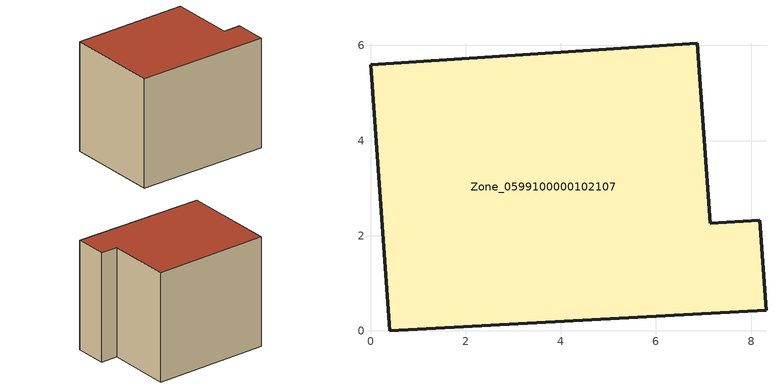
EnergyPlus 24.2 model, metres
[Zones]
Zone_0599100000102107
 floor ground (C_G): 0.4,0 0,5.59 6.87,6.05 7.14,2.26 8.18,2.33 8.31,0.43 z0
 wall outside (C_F): 0.4,0 8.31,0.43 8.18,2.33 7.14,2.26 6.87,6.05 0,5.59 0.4,0 z0:6.6
 roof outside (C_R): 0,5.59 0.4,0 8.31,0.43 8.18,2.33 7.14,2.26 6.87,6.05 z6.6
[BUILDING]
Pand.0599100000102107: North Axis=0; Terrain=City; Loads Convergence Tolerance Value=0.04; Temperature Convergence Tolerance Value=0.4; Solar Distribution=FullExterior; Maximum Number of Warmup Days=25; Minimum Number of Warmup Days=1
[Site:Location]
Rotterdam.The.Hague.AP_ZH_NLD Design_Conditions: Latitude=51.96; Longitude=4.45; Time Zone=1; Elevation=-4.5
[SITE:GROUNDTEMPERATURE:BUILDINGSURFACE]
18, 18, 18, 18, 18, 18, 18, 18, 18, 18, 18, 18
[MATERIAL] Thermal Absorptance=0.9; Solar Absorptance=0.7; Visible Absorptance=0.7
Name | Roughness | Thickness | Conductivity | Density | Specific Heat
G.TI.1946 | MediumSmooth | 0.15 | 1 | 540 | 1210
F.TI.1946 | Rough | 0.3 | 0.857143 | 1920 | 840
R.TI.1946 | MediumRough | 0.2 | 0.1 | 1500 | 1000
[CONSTRUCTION]
C_G: G.TI.1946
C_F: F.TI.1946
C_R: R.TI.1946
[ZONE]
Zone_0599100000102107: Type=1; Multiplier=1; Ceiling Height=Autocalculate; Volume=Autocalculate; Floor Area=autocalculate; Part of Total Floor Area=Yes
[ZONEINFILTRATION:DESIGNFLOWRATE]
Infil_Zone_0599100000102107: Zone or ZoneList or Space or SpaceList=Zone_0599100000102107; Schedule=AlwaysOn; Design Flow Rate Calculation Method=Flow/Area; Flow Rate per Floor Area=0.003; Constant Term Coefficient=1; Temperature Term Coefficient=0; Velocity Term Coefficient=0; Velocity Squared Term Coefficient=0
[HVACTEMPLATE:ZONE:IDEALLOADSAIRSYSTEM]
Zone_0599100000102107: Maximum Heating Supply Air Temperature=50; Minimum Cooling Supply Air Temperature=13; Maximum Heating Supply Air Humidity Ratio=0.0156; Minimum Cooling Supply Air Humidity Ratio=0.0077; Heating Limit=NoLimit; Cooling Limit=NoLimit; Dehumidification Control Type=ConstantSensibleHeatRatio; Cooling Sensible Heat Ratio=0.7; Dehumidification Setpoint=60; Humidification Control Type=None; Humidification Setpoint=30; Outdoor Air Method=None; Outdoor Air Flow Rate per Person=0.00944; Outdoor Air Flow Rate per Zone Floor Area=0; Outdoor Air Flow Rate per Zone=0; Demand Controlled Ventilation Type=None; Outdoor Air Economizer Type=NoEconomizer; Heat Recovery Type=None; Sensible Heat Recovery Effectiveness=0.7; Latent Heat Recovery Effectiveness=0.65
[ZONECONTROL:THERMOSTAT]
ThermostatControl_Zone_0599100000102107: Zone or ZoneList=Zone_0599100000102107; Control Type Schedule=DualSetpointControlType; Control 1=Thermostat_Zone_0599100000102107; Temperature Difference Between Cutout And Setpoint=0
[THERMOSTATSETPOINT:DUALSETPOINT]
Thermostat_Zone_0599100000102107: Heating Setpoint Temperature Schedule=HeatingSetpoint_Zone_0599100000102107; Cooling Setpoint Temperature Schedule=CoolingSetpoint_Zone_0599100000102107
[SCHEDULE:COMPACT]
HeatingSetpoint_Zone_0599100000102107: Through: 12/31, For: AllDays, Until: 24:00, 21
CoolingSetpoint_Zone_0599100000102107: Through: 12/31, For: AllDays, Until: 24:00, 24
DualSetpointControlType: Through: 12/31, For: AllDays, Until: 24:00, 4
AlwaysOn: Through: 12/31, For: AllDays, Until: 24:00, 1
